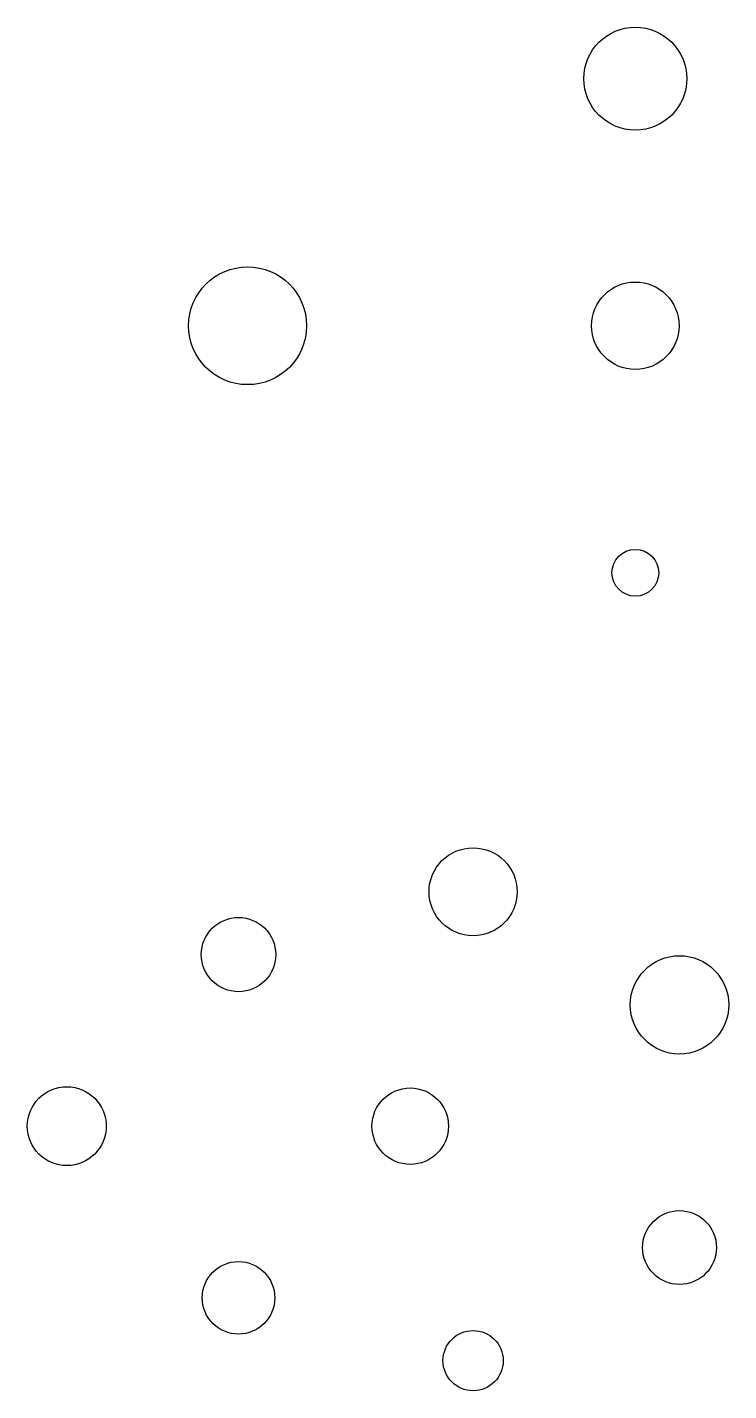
# Model space of a CAD drawing. Header units: millimetres. Extents: x 37 to 138, y 35 to 232.
import ezdxf

# ---------------------------------------------------------------- set-up
doc = ezdxf.new("R2010")
doc.units = ezdxf.units.MM
doc.layers.add('Sketch002', color=7, linetype='CONTINUOUS')

msp = doc.modelspace()

# ---------------------------------------------------------------- linework, layer by layer
at = {"layer": 'Sketch002'}
for centre, radius in [((124.993, 224.326), 7.4116), ((69.1269, 188.696), 8.4984), ((124.993, 188.696), 6.3067), ((124.993, 153.066), 3.3667), ((101.62, 107.069), 6.343), ((67.8121, 98.0103), 5.3585), ((131.362, 90.7616), 7.0907), ((43.0634, 73.2616), 5.6894), ((92.5609, 73.2616), 5.5133), ((131.362, 55.7616), 5.3226), ((67.8121, 48.5129), 5.2335), ((101.62, 39.4542), 4.3413)]:
    msp.add_circle(centre, radius, dxfattribs=at)

doc.saveas('drawing.dxf')
